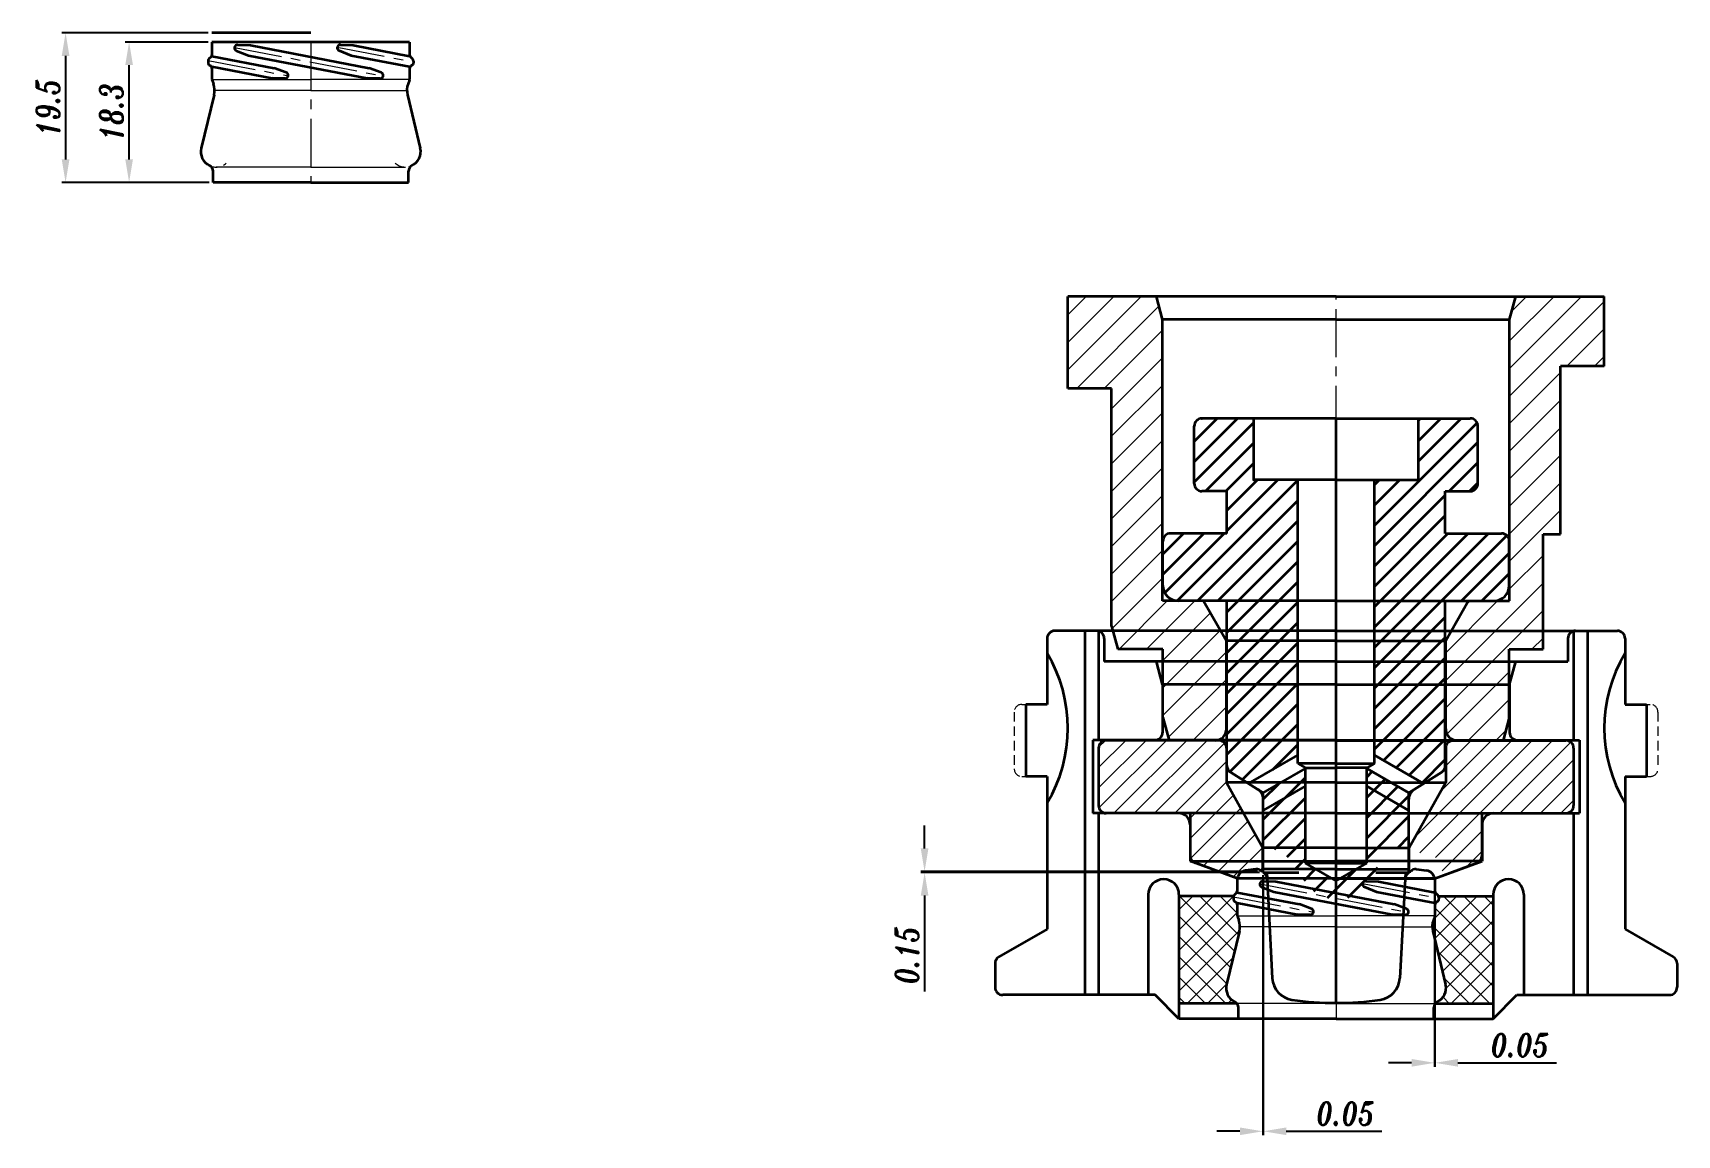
# Model space of a CAD drawing. Extents: x 64 to 585, y 48 to 468.
# Drawn here: x 370.8 to 585.3, y 195.1 to 338.8 of the extents above; entities that cross this region are included whole.
import ezdxf

# ---------------------------------------------------------------- set-up
doc = ezdxf.new("R2010")
doc.units = 0
doc.header["$LTSCALE"] = 5
doc.header["$MEASUREMENT"] = 0
doc.linetypes.add('CENTER', pattern=[2, 1.25, -0.25, 0.25, -0.25])
doc.linetypes.add('HIDDEN', pattern=[0.375, 0.25, -0.125])
doc.layers.get('0').update_dxf_attribs({"linetype": 'CONTINUOUS', "lineweight": 15})
doc.layers.get('Defpoints').update_dxf_attribs({"linetype": 'CONTINUOUS'})
for name, color, linetype, lineweight in [('1', 1, 'CENTER', 15), ('2', 2, 'HIDDEN', 15), ('3', 3, 'CONTINUOUS', 35), ('8', 252, 'CONTINUOUS', 15)]:
    doc.layers.add(name, color=color, linetype=linetype, lineweight=lineweight)
doc.styles.add('ITALICT', font='ITALICT.shx', dxfattribs={"width": 0.8, "height": 3})
doc.styles.get("Standard").update_dxf_attribs({"font": 'isocp.shx', "height": 3})
doc.dimstyles.get("Standard").update_dxf_attribs({"dimtxt": 0.18, "dimasz": 0.18, "dimexe": 0.18, "dimexo": 0.0625, "dimgap": 0.09, "dimtad": 0, "dimtih": 1, "dimtoh": 1, "dimdec": 4, "dimzin": 0, "dimdsep": 46, "dimtxsty": 'Standard', "dimcen": 0.09, "dimadec": 0, "dimazin": 0, "dimtfac": 1, "dimtdec": 4, "dimtofl": 0, "dimtmove": 0, "dimatfit": 3, "dimfxl": 1, "dimtolj": 1, "dimtzin": 0, "dimarcsym": 0})

# ---------------------------------------------------------------- blocks, each defined once
blk = doc.blocks.new('G$C817F52DC')
at = {"layer": '8'}
h = blk.add_hatch(dxfattribs=at)
h.set_pattern_fill('ANSI31', color=2, scale=15)
h.set_pattern_definition([(45, (-1070.3893, -255.3749), (-1.3258252, 1.3258252), [])])
h.paths.add_polyline_path([(21.45, 4), (16.7, 12.5), (16.7, 17, 0.414214), (15.7, 18), (1, 18, 0.414214), (0, 17), (0, 13.25), (0, 9.5, 0.414214), (1, 8.5), (11.96, 8.5), (11.96, 2.95, 0.315299), (12.62, 2.01), (18.15, 0, -0.340876), (19.19, 1.03), (20.35, 1.17), (20.53, 1.19, -0.260098), (21.25, 0.9), (21.45, 0.9), (21.45, 1.2)])
h.paths.add_polyline_path([(40.55, 2.74, -0.64013), (44.87, 0.74, -0.036566), (44.85, 0.36), (49.38, 2.01, 0.315299), (50.04, 2.95), (50.04, 8.5), (61, 8.5, 0.414214), (62, 9.5), (62, 17, 0.414214), (61, 18), (46.3, 18, 0.414214), (45.3, 17), (45.3, 12.5), (40.55, 4)])
at = {"layer": '1', "color": 2}
for p, q in [((31, 18), (31, 0)), ((31, 1.6), (31, 0.7)), ((31, 1.6), (31, 0.7)), ((31, 1.6), (31, 0.7)), ((31, 0.1), (31, 1.6))]:
    blk.add_line(p, q, dxfattribs=at)
at = {"layer": '3', "color": 2}
for p, q in [((31, 18), (1, 18)), ((31, 18), (61, 18)), ((0, 17), (0, 9.5)), ((16.7, 17), (16.7, 12.5)), ((45.3, 17), (45.3, 12.5)), ((62, 17), (62, 9.5)), ((31, 12.5), (16.7, 12.5)), ((16.7, 12.5), (21.45, 4)), ((31, 12.5), (45.3, 12.5)), ((45.3, 12.5), (40.55, 4)), ((11.96, 8.5), (1, 8.5)), ((11.96, 8.5), (11.96, 2.95)), ((50.04, 8.5), (61, 8.5)), ((50.04, 8.5), (50.04, 2.95)), ((31, 4), (21.45, 4)), ((21.45, 0.9), (21.45, 4)), ((31, 4), (40.55, 4)), ((40.55, 0.9), (40.55, 4)), ((18.15, 0), (12.62, 2.01)), ((31, 0), (18.15, 0)), ((20.53, 1.19), (19.19, 1.03)), ((21.45, 0.9), (21.25, 0.9)), ((31, 1.2), (21.45, 1.2)), ((31, 1.2), (40.55, 1.2)), ((31, 0), (43.85, 0)), ((40.55, 0.9), (40.75, 0.9)), ((41.47, 1.19), (42.81, 1.03)), ((43.85, 0), (49.38, 2.01))]:
    blk.add_line(p, q, dxfattribs=at)
for centre, radius, start, end in [((1, 17), 1, 90, 180), ((15.7, 17), 1, 0, 90), ((46.3, 17), 1, 90, 180), ((61, 17), 1, 0, 90), ((1, 9.5), 1, 180, 270), ((61, 9.5), 1, 270, 0), ((12.96, 2.95), 1, 180, 250), ((49.04, 2.95), 1, 290, 0), ((19.34, -0.16), 1.2, 97, 172.2921), ((20.63, 0.4), 0.8, 38.6822, 97), ((41.37, 0.4), 0.8, 83, 141.3178), ((42.66, -0.16), 1.2, 7.7079, 83)]:
    blk.add_arc(centre, radius, start, end, dxfattribs=at)
blk = doc.blocks.new('G$C270AF5C5')
h = blk.add_hatch()
h.set_pattern_fill('ANSI31', color=1, scale=15)
h.set_pattern_definition([(45, (-829.2732, -173.5068), (-1.3258252, 1.3258252), [])])
h.paths.add_polyline_path([(17.6, 8), (17.6, 43.93), (11.19, 47.63), (8.82, 46.13, 0.257335), (8.35, 45.29), (8.35, 23.8), (2, 23.8, 0.414214), (0, 21.8), (0, 16, 0.414214), (1, 15), (8.35, 15), (8.35, 9.5), (5.1, 9.5, 0.414214), (4.1, 8.5), (4.1, 1, 0.414214), (5.1, 0), (11.85, 0), (11.85, 8)])
h.paths.add_polyline_path([(15.7, 39.69), (22.99, 46.63), (27.13, 42.28), (19.83, 35.34)], flags=9)
h.paths.add_polyline_path([(27.6, 8), (33.35, 8), (33.35, 0), (40.1, 0, 0.414214), (41.1, 1), (41.1, 5.24), (41.1, 8.5, 0.414214), (40.1, 9.5), (36.85, 9.5), (36.85, 15), (44.2, 15, 0.414214), (45.2, 16), (45.2, 21.8, 0.414214), (43.2, 23.8), (36.85, 23.8), (36.85, 45.29, 0.257335), (36.38, 46.13), (34.01, 47.63), (27.6, 43.93)])
edge = h.paths.add_edge_path()
edge.add_line((13.1, 49.66), (13.1, 48.84))
edge.add_line((13.1, 48.84), (18.6, 45.66))
edge.add_line((18.6, 45.66), (18.6, 47.97))
edge.add_line((18.6, 47.97), (18.6, 58))
edge.add_line((18.6, 58), (22.6, 60.31))
edge.add_line((22.6, 60.31), (22.6, 62.67))
edge.add_spline(control_points=[(22.6, 62.67), (20.95, 62.7), (18.61, 61.81), (17.61, 59.77), (17.4, 59.25)], knot_values=[7.022779, 7.022779, 7.022779, 7.022779, 11.568755, 13.087692, 13.087692, 13.087692, 13.087692], degree=3, periodic=0)
edge.add_spline(control_points=[(17.4, 59.25), (16.87, 57.98), (16.31, 55.77), (14.21, 55.91), (13.1, 56.12)], knot_values=[0.871654, 0.871654, 0.871654, 0.871654, 4.575926, 7.022779, 7.022779, 7.022779, 7.022779], degree=3, periodic=0)
edge.add_line((13.1, 56.12), (13.1, 49.66))
edge = h.paths.add_edge_path()
edge.add_spline(control_points=[(32.1, 55.86), (31.04, 56.02), (29.18, 56.54), (28.09, 58.26), (27.45, 59.25)], knot_values=[19.134647, 19.134647, 19.134647, 19.134647, 21.671087, 25.05542, 25.05542, 25.05542, 25.05542], degree=3, periodic=0)
edge.add_spline(control_points=[(27.45, 59.25), (26.76, 60.33), (25.6, 62.12), (23.46, 62.65), (22.6, 62.67)], knot_values=[13.087692, 13.087692, 13.087692, 13.087692, 16.758959, 19.134647, 19.134647, 19.134647, 19.134647], degree=3, periodic=0)
edge.add_line((22.6, 62.67), (22.6, 60.31))
edge.add_line((22.6, 60.31), (26.6, 58))
edge.add_line((26.6, 58), (26.6, 47.97))
edge.add_line((26.6, 47.97), (26.6, 45.66))
edge.add_line((26.6, 45.66), (32.1, 48.84))
edge.add_line((32.1, 48.84), (32.1, 49.66))
edge.add_line((32.1, 49.66), (32.1, 55.86))
at = {"color": 1}
for p, q in [((22.6, 76.25), (22.6, 0)), ((13.59, 60.06), (14.27, 73.02)), ((31.61, 60.06), (30.93, 73.02)), ((22.6, 60.31), (18.6, 58)), ((22.6, 60.31), (26.6, 58)), ((17.4, 59.25), (13.1, 59.25)), ((13.1, 59.25), (13.1, 49.66)), ((13.55, 59.25), (13.59, 60.06)), ((22.6, 58), (18.6, 58)), ((18.6, 58), (18.6, 45.58)), ((22.6, 58), (26.6, 58)), ((26.6, 58), (26.6, 45.58)), ((32.1, 59.25), (27.45, 59.25)), ((31.65, 59.25), (31.61, 60.06)), ((32.1, 59.25), (32.1, 49.66)), ((13.1, 49.66), (13.1, 48.84)), ((13.18, 51.1), (18.6, 47.97)), ((32.02, 51.1), (26.6, 47.97)), ((32.1, 49.66), (32.1, 48.84)), ((8.82, 46.13), (12.4, 48.4)), ((11.19, 47.63), (17.6, 43.93)), ((12.4, 48.4), (13.1, 48.84)), ((13.1, 48.84), (18.6, 45.66)), ((32.1, 48.84), (26.6, 45.66)), ((34.01, 47.63), (27.6, 43.93)), ((32.8, 48.4), (32.1, 48.84)), ((36.38, 46.13), (32.8, 48.4)), ((8.35, 45.84), (8.82, 46.13)), ((8.35, 45.84), (8.35, 45.29)), ((8.35, 45.29), (8.35, 23.8)), ((17.6, 45), (18.6, 45.58)), ((18.6, 45.58), (22.6, 45.58)), ((26.6, 45.58), (22.6, 45.58)), ((27.6, 45), (26.6, 45.58)), ((36.85, 45.84), (36.38, 46.13)), ((36.85, 45.84), (36.85, 45.29)), ((36.85, 45.29), (36.85, 23.8)), ((22.6, 45), (17.6, 45)), ((17.6, 45), (17.6, 8)), ((22.6, 45), (27.6, 45)), ((27.6, 45), (27.6, 8)), ((8.35, 23.8), (2, 23.8)), ((36.85, 23.8), (43.2, 23.8)), ((0, 21.8), (0, 16)), ((45.2, 21.8), (45.2, 16)), ((8.35, 15), (1, 15)), ((8.35, 15), (8.35, 9.5)), ((36.85, 15), (36.85, 9.5)), ((36.85, 15), (44.2, 15)), ((8.35, 9.5), (5.1, 9.5)), ((36.85, 9.5), (40.1, 9.5)), ((4.1, 8.5), (4.1, 1)), ((22.6, 8), (11.85, 8)), ((11.85, 8), (11.85, 0)), ((22.6, 8), (33.35, 8)), ((33.35, 8), (33.35, 0)), ((41.1, 8.5), (41.1, 1)), ((22.6, 0), (5.1, 0)), ((22.6, 0), (40.1, 0))]:
    blk.add_line(p, q, dxfattribs=at)
for centre, radius, start, end in [((17.27, 72.86), 3, 98.2863, 177), ((22.6, 36.25), 40, 90, 98.2863), ((22.6, 36.25), 40, 81.7137, 90), ((27.93, 72.86), 3, 3, 81.7137), ((12.59, 60.11), 1, 300.4093, 357), ((32.61, 60.11), 1, 183, 239.5907), ((11.6, 49.66), 1.5, 302.2756, 0), ((33.6, 49.66), 1.5, 180, 237.7244), ((9.35, 45.29), 1, 122.2756, 180), ((35.85, 45.29), 1, 0, 57.7244), ((2, 21.8), 2, 90, 180), ((43.2, 21.8), 2, 0, 90), ((1, 16), 1, 180, 270), ((44.2, 16), 1, 270, 0), ((5.1, 8.5), 1, 90, 180), ((40.1, 8.5), 1, 0, 90), ((5.1, 1), 1, 180, 270), ((40.1, 1), 1, 270, 0)]:
    blk.add_arc(centre, radius, start, end, dxfattribs=at)
at = {"color": 1, "linetype": 'ByBlock'}
for p in [(33.35, 8), (40.1, 0)]:
    blk.add_point(p, dxfattribs=at)
blk = doc.blocks.new('G$CE8000365')
at = {"layer": '8'}
h = blk.add_hatch(dxfattribs=at)
h.set_pattern_fill('ANSI31', color=4, scale=0.8)
h.set_pattern_definition([(45, (-792.2272, -168.1554), (-1.796051, 1.796051), [])])
h.paths.add_polyline_path([(13.2, 57.9), (12.4, 54.91), (12.4, 46), (8, 46), (8, 31), (5.7, 31), (5.7, 9.1), (0, 9.1), (0, 0), (11.55, 0), (12.35, 3), (12.35, 39.7), (17.7, 39.7), (20.7, 44.9), (20.7, 56.4, 0.414214), (19.2, 57.9)])
h.paths.add_polyline_path([(52.3, 39.7), (57.65, 39.7), (57.65, 3), (58.45, 0), (70, 0), (70, 12), (64.3, 12), (64.3, 43.01), (63.5, 46), (57.6, 46), (57.6, 54.91), (56.8, 57.9), (50.8, 57.9, 0.414214), (49.3, 56.4), (49.3, 44.9)])
at = {"layer": '1', "color": 4}
blk.add_line((35, 57.9), (35, 0), dxfattribs=at)
at = {"layer": '3', "color": 4}
for p, q in [((12.4, 54.91), (13.2, 57.9)), ((35, 57.9), (13.2, 57.9)), ((20.7, 56.4), (20.7, 44.9)), ((35, 57.9), (56.8, 57.9)), ((49.3, 56.4), (49.3, 44.9)), ((57.6, 54.91), (56.8, 57.9)), ((12.4, 54.91), (12.4, 46)), ((57.6, 54.91), (57.6, 46)), ((12.4, 46), (8, 46)), ((8, 46), (8, 31)), ((57.6, 46), (63.5, 46)), ((64.3, 43.01), (63.5, 46)), ((17.7, 39.7), (20.7, 44.9)), ((35, 44.9), (20.7, 44.9)), ((35, 44.9), (49.3, 44.9)), ((52.3, 39.7), (49.3, 44.9)), ((64.3, 43.01), (64.3, 12)), ((35, 39.7), (12.35, 39.7)), ((12.35, 39.7), (12.35, 3)), ((35, 39.7), (57.65, 39.7)), ((57.65, 39.7), (57.65, 3)), ((57.65, 38.7), (57.65, 3)), ((8, 31), (5.7, 31)), ((5.7, 31), (5.7, 9.1)), ((64.3, 12), (70, 12)), ((70, 12), (70, 0)), ((0, 9.1), (0, 0)), ((0, 9.1), (5.7, 9.1)), ((12.35, 3), (11.55, 0)), ((35, 3), (12.35, 3)), ((35, 3), (57.65, 3)), ((57.65, 3), (58.45, 0)), ((35, 0), (0, 0)), ((35, 0), (70, 0))]:
    blk.add_line(p, q, dxfattribs=at)
for centre, start, end in [((19.2, 56.4), 0, 90), ((50.8, 56.4), 90, 180)]:
    blk.add_arc(centre, 1.5, start, end, dxfattribs=at)
blk = doc.blocks.new('*D430')
at = {"color": 0, "lineweight": -2}
for p, q in [((487.15, 232.44), (487.15, 235.44)), ((530.6, 229.44), (486.65, 229.44)), ((530.85, 229.29), (486.65, 229.29)), ((487.15, 229.44), (487.15, 229.29)), ((487.15, 226.29), (487.15, 213.8))]:
    blk.add_line(p, q, dxfattribs=at)
at = {"color": 0}
for points in [[(486.65, 232.44), (487.65, 232.44), (487.15, 229.44)], [(487.65, 226.29), (486.65, 226.29), (487.15, 229.29)]]:
    blk.add_solid(points, dxfattribs=at)
at = {"layer": 'Defpoints', "color": 0}
for p in [(487.15, 229.29), (531.1, 229.44), (531.35, 229.29)]:
    blk.add_point(p, dxfattribs=at)
at = {"color": 0, "insert": (484.85, 218.54), "char_height": 3, "attachment_point": 5, "rotation": 90, "style": 'ITALICT'}
blk.add_mtext('\\A1;0.15', dxfattribs=at)
blk = doc.blocks.new('*D431')
at = {"color": 0, "lineweight": -2}
for p, q in [((531.3, 228.94), (531.3, 195.05)), ((531.35, 228.79), (531.35, 195.05)), ((528.3, 195.55), (525.3, 195.55)), ((531.3, 195.55), (531.35, 195.55)), ((534.35, 195.55), (546.83, 195.55))]:
    blk.add_line(p, q, dxfattribs=at)
at = {"color": 0}
for points in [[(528.3, 195.05), (528.3, 196.05), (531.3, 195.55)], [(534.35, 196.05), (534.35, 195.05), (531.35, 195.55)]]:
    blk.add_solid(points, dxfattribs=at)
at = {"layer": 'Defpoints', "color": 0}
for p in [(531.3, 229.44), (531.35, 229.29), (531.35, 195.55)]:
    blk.add_point(p, dxfattribs=at)
at = {"color": 0, "insert": (542.09, 197.85), "char_height": 3, "attachment_point": 5, "style": 'ITALICT'}
blk.add_mtext('\\A1;0.05', dxfattribs=at)
blk = doc.blocks.new('*D432')
at = {"color": 0, "lineweight": -2}
for p, q in [((553.7, 228.04), (553.7, 203.98)), ((553.75, 228.04), (553.75, 203.98)), ((550.7, 204.48), (547.7, 204.48)), ((553.7, 204.48), (553.75, 204.48)), ((556.75, 204.48), (569.61, 204.48))]:
    blk.add_line(p, q, dxfattribs=at)
at = {"color": 0}
for points in [[(550.7, 203.98), (550.7, 204.98), (553.7, 204.48)], [(556.75, 204.98), (556.75, 203.98), (553.75, 204.48)]]:
    blk.add_solid(points, dxfattribs=at)
at = {"layer": 'Defpoints', "color": 0}
for p in [(553.7, 228.54), (553.75, 228.54), (553.75, 204.48)]:
    blk.add_point(p, dxfattribs=at)
at = {"color": 0, "insert": (564.86, 206.78), "char_height": 3, "attachment_point": 5, "style": 'ITALICT'}
blk.add_mtext('\\A1;0.05', dxfattribs=at)
blk = doc.blocks.new('*D434')
at = {"color": 0, "lineweight": -2}
for p, q in [((393.65, 337.62), (382.85, 337.62)), ((383.35, 322.32), (383.35, 334.62)), ((393.8, 319.32), (382.85, 319.32))]:
    blk.add_line(p, q, dxfattribs=at)
at = {"color": 0}
for points in [[(383.85, 334.62), (382.85, 334.62), (383.35, 337.62)], [(382.85, 322.32), (383.85, 322.32), (383.35, 319.32)]]:
    blk.add_solid(points, dxfattribs=at)
at = {"layer": 'Defpoints', "color": 0}
for p in [(383.35, 337.62), (394.15, 337.62), (394.3, 319.32)]:
    blk.add_point(p, dxfattribs=at)
at = {"color": 0, "insert": (381.05, 328.47), "char_height": 3, "attachment_point": 5, "rotation": 90, "style": 'ITALICT'}
blk.add_mtext('\\A1;18.3', dxfattribs=at)
blk = doc.blocks.new('*D435')
at = {"color": 0, "lineweight": -2}
for p, q in [((393.65, 338.82), (374.56, 338.82)), ((375.06, 335.82), (375.06, 322.32)), ((393.8, 319.32), (374.56, 319.32))]:
    blk.add_line(p, q, dxfattribs=at)
at = {"color": 0}
for points in [[(375.56, 335.82), (374.56, 335.82), (375.06, 338.82)], [(374.56, 322.32), (375.56, 322.32), (375.06, 319.32)]]:
    blk.add_solid(points, dxfattribs=at)
at = {"layer": 'Defpoints', "color": 0}
for p in [(394.15, 338.82), (375.06, 319.32), (394.3, 319.32)]:
    blk.add_point(p, dxfattribs=at)
at = {"color": 0, "insert": (372.76, 329.07), "char_height": 3, "attachment_point": 5, "rotation": 90, "style": 'ITALICT'}
blk.add_mtext('\\A1;19.5', dxfattribs=at)
blk = doc.blocks.new('G$CC8C3CFD6')
at = {"layer": '8'}
h = blk.add_hatch(dxfattribs=at)
h.set_pattern_fill('ANSI37', color=256, scale=15)
h.set_pattern_definition([(45, (-1100.2117, -330.1602), (-1.3258252, 1.3258252), []), (135, (-1100.2117, -330.1602), (-1.3258252, -1.3258252), [])])
h.paths.add_polyline_path([(31.55, 2, 0.101353), (31.29, 2.19, -0.354985), (30.21, 4.47), (31.88, 11.42, 0.059207), (31.95, 12, 0.087489), (31.8, 12.85), (31.62, 13.35, -0.042979), (31.6, 13.4, -0.044342), (31.6, 13.45), (31.6, 14.87, 0.267949), (31.4, 15.21), (31.3, 15.27, -0.267949), (31.1, 15.62), (31.1, 15.82, -0.057279), (31.11, 15.91, -0.061999), (31.14, 16), (24, 16), (24, 4.07), (24, 2)])
h.paths.add_polyline_path([(57.38, 13.35), (57.2, 12.85, 0.087489), (57.05, 12, 0.059207), (57.12, 11.42), (58.79, 4.47, -0.354985), (57.71, 2.19, 0.101353), (57.45, 2), (65, 2), (65, 16), (57.86, 16, -0.119703), (57.9, 15.82), (57.9, 15.72), (57.9, 15.62, -0.267949), (57.7, 15.27), (57.6, 15.21, 0.267949), (57.4, 14.87), (57.4, 13.45), (57.4, 13.4, -0.042979)])
at = {"layer": '1'}
for p, q in [((44.5, 50.6), (44.5, 0)), ((34.54, 17.61), (53.94, 13.87)), ((47.96, 17.63), (57.9, 15.72)), ((31.11, 15.91), (41.56, 13.89)), ((44.5, 15.8), (44.5, 0)), ((44.5, 15.2), (44.5, 0))]:
    blk.add_line(p, q, dxfattribs=at)
at = {"layer": '2'}
for p, q in [((3.5, 41), (4, 41)), ((85, 41), (85.5, 41)), ((2.5, 40), (2.5, 32.6)), ((86.5, 40), (86.5, 32.6)), ((3.5, 31.6), (4, 31.6)), ((85, 31.6), (85.5, 31.6)), ((31.4, 15.21), (31.6, 15.1)), ((31.6, 16.48), (31.48, 16.36)), ((31.6, 16.65), (31.6, 16.48)), ((31.6, 15.1), (31.6, 14.87)), ((57.4, 16.65), (57.4, 16.48)), ((57.4, 16.48), (57.52, 16.36)), ((57.6, 15.21), (57.4, 15.1)), ((57.4, 15.1), (57.4, 14.87)), ((31.6, 13.45), (31.6, 13.4)), ((31.6, 13.4), (31.62, 13.35)), ((57.4, 13.4), (57.38, 13.35)), ((57.4, 13.45), (57.4, 13.4))]:
    blk.add_line(p, q, dxfattribs=at)
for centre, start, end in [((3.5, 40), 90, 180), ((85.5, 40), 0, 90), ((3.5, 32.6), 180, 270), ((85.5, 32.6), 270, 0)]:
    blk.add_arc(centre, 1, start, end, dxfattribs=at)
at = {"layer": '3'}
for p, q in [((6.8, 49.6), (6.8, 41)), ((44.5, 50.6), (7.8, 50.6)), ((11.7, 50.6), (11.7, 9.3)), ((13.5, 50.6), (13.5, 36.32)), ((14.25, 49.6), (14.25, 46.6)), ((44.5, 50.6), (81.2, 50.6)), ((74.75, 49.6), (74.75, 46.6)), ((75.5, 50.57), (75.5, 36.32)), ((77.3, 50.6), (77.3, 3.1)), ((82.2, 49.6), (82.2, 41)), ((44.5, 46.6), (14.25, 46.6)), ((21.85, 43.6), (21.05, 46.6)), ((44.5, 46.6), (74.75, 46.6)), ((67.15, 43.6), (67.95, 46.6)), ((44.5, 43.6), (21.85, 43.6)), ((21.85, 43.6), (21.85, 37.3)), ((44.5, 43.6), (67.15, 43.6)), ((67.15, 43.6), (67.15, 37.3)), ((4, 41), (4, 31.6)), ((6.8, 41), (4, 41)), ((82.2, 41), (85, 41)), ((85, 41), (85, 31.6)), ((44.5, 36.32), (12.75, 36.32)), ((12.75, 36.32), (12.75, 26.8)), ((44.5, 36.32), (76.25, 36.32)), ((76.25, 36.32), (76.25, 26.8)), ((6.8, 31.6), (4, 31.6)), ((6.8, 31.6), (6.8, 11.7)), ((82.2, 31.6), (85, 31.6)), ((82.2, 31.6), (82.2, 11.7)), ((11.7, 26.51), (11.7, 3.1)), ((44.5, 26.8), (12.75, 26.8)), ((13.5, 26.8), (13.5, 3.1)), ((44.5, 26.8), (76.25, 26.8)), ((75.5, 26.8), (75.5, 3.1)), ((25.45, 25.3), (25.45, 20.54)), ((63.55, 25.3), (63.55, 20.54)), ((31.6, 18.3), (25.45, 20.54)), ((25.45, 20.54), (44.5, 20.54)), ((63.55, 20.54), (44.5, 20.54)), ((57.4, 18.3), (63.55, 20.54)), ((57.4, 18.3), (31.6, 18.3)), ((31.6, 18.3), (31.6, 16.65)), ((34.94, 17.93), (36.63, 17.9)), ((36.63, 17.9), (52.1, 14.92)), ((48.21, 17.18), (49.79, 16.56)), ((48.37, 17.96), (50.04, 17.9)), ((50.04, 17.9), (57.4, 16.48)), ((57.4, 18.3), (57.4, 16.65)), ((20, 16.2), (20, 3.1)), ((24, 16.2), (24, 0)), ((31.14, 16), (24, 16)), ((31.1, 15.82), (31.1, 15.62)), ((31.48, 16.36), (31.22, 16.1)), ((31.3, 15.27), (31.4, 15.21)), ((31.6, 16.48), (39.72, 14.92)), ((31.6, 15.1), (39.46, 13.58)), ((34.8, 17.16), (36.38, 16.56)), ((36.38, 16.56), (51.85, 13.58)), ((49.79, 16.56), (57.4, 15.1)), ((57.52, 16.36), (57.78, 16.1)), ((57.7, 15.27), (57.6, 15.21)), ((57.86, 16), (65, 16)), ((57.9, 15.82), (57.9, 15.62)), ((65, 16.2), (65, 0)), ((69, 16.2), (69, 3.1)), ((31.6, 14.87), (31.6, 13.45)), ((31.62, 13.35), (31.8, 12.85)), ((41.16, 13.57), (39.46, 13.58)), ((41.3, 14.34), (39.72, 14.92)), ((53.54, 13.55), (51.85, 13.58)), ((53.69, 14.32), (52.1, 14.92)), ((57.38, 13.35), (57.2, 12.85)), ((57.4, 14.87), (57.4, 13.45)), ((6.8, 11.7), (0.5, 8.06)), ((31.88, 11.42), (30.21, 4.47)), ((57.12, 11.42), (58.79, 4.47)), ((82.2, 11.7), (88.5, 8.06)), ((0, 7.2), (0, 4.1)), ((89, 7.2), (89, 4.1)), ((20.9, 3.1), (1, 3.1)), ((24, 0), (20.9, 3.1)), ((65, 0), (68.1, 3.1)), ((68.1, 3.1), (88, 3.1)), ((31.55, 2), (24, 2)), ((44.5, 0), (24, 0)), ((31.75, 0), (31.75, 1.47)), ((44.5, 0), (65, 0)), ((57.25, 0), (57.25, 1.47)), ((57.45, 2), (65, 2))]:
    blk.add_line(p, q, dxfattribs=at)
for centre, radius, start, end in [((7.8, 49.6), 1, 90, 180), ((13.25, 49.6), 1, 0, 90), ((75.75, 49.6), 1, 90, 180), ((81.2, 49.6), 1, 0, 90), ((-9.5, 37.9), 19, 329.081, 30.919), ((98.5, 37.9), 19, 149.081, 210.919), ((20.85, 37.32), 1, 270, 0), ((68.15, 37.32), 1, 180, 270), ((23.95, 25.3), 1.5, 0, 90), ((65.05, 25.3), 1.5, 90, 180), ((22, 16.2), 2, 0, 180), ((34.94, 17.53), 0.4, 88.8439, 249.335), ((48.35, 17.56), 0.4, 88.0684, 248.5656), ((67, 16.2), 2, 0, 180), ((31.5, 15.82), 0.4, 135, 180), ((31.5, 15.62), 0.4, 180, 240), ((31.2, 14.87), 0.4, 0, 60), ((31.2, 16.65), 0.4, 315, 0), ((57.8, 16.65), 0.4, 180, 225), ((57.8, 14.87), 0.4, 120, 180), ((57.5, 15.62), 0.4, 300, 0), ((57.5, 15.82), 0.4, 0, 45), ((31.9, 13.45), 0.3, 180, 200), ((41.17, 13.97), 0.4, 269.5499, 70.1545), ((53.55, 13.95), 0.4, 268.7963, 69.3826), ((57.1, 13.45), 0.3, 340, 0), ((29.46, 12), 2.49, 346.4467, 20), ((59.54, 12), 2.49, 160, 193.5533), ((1, 7.2), 1, 120, 180), ((88, 7.2), 1, 0, 60), ((32.15, 4), 2, 166.4467, 244.6231), ((56.85, 4), 2, 295.3769, 13.5533), ((1, 4.1), 1, 180, 270), ((30.95, 1.47), 0.8, 0, 64.6231), ((58.05, 1.47), 0.8, 115.3769, 180), ((88, 4.1), 1, 270, 0)]:
    blk.add_arc(centre, radius, start, end, dxfattribs=at)
at = {"layer": '8'}
for p, q in [((31.6, 13.4), (44.5, 13.4)), ((57.4, 13.4), (44.5, 13.4)), ((44.5, 12), (31.95, 12)), ((44.5, 12), (57.05, 12)), ((44.5, 2), (31.55, 2)), ((44.5, 2), (57.45, 2))]:
    blk.add_line(p, q, dxfattribs=at)

msp = doc.modelspace()

# ---------------------------------------------------------------- linework, layer by layer
at = {"layer": '1'}
for p, q in [((397.096, 336.927), (416.497, 333.188)), ((407.053, 337.618), (407.053, 319.318)), ((410.512, 336.95), (420.453, 335.034)), ((393.663, 335.225), (404.113, 333.21))]:
    msp.add_line(p, q, dxfattribs=at)
at = {"layer": '2'}
for p, q in [((394.153, 335.8), (394.036, 335.682)), ((394.153, 335.965), (394.153, 335.8)), ((419.953, 335.965), (419.953, 335.8)), ((419.953, 335.8), (420.07, 335.682)), ((393.953, 334.53), (394.153, 334.414)), ((394.153, 334.414), (394.153, 334.183)), ((394.153, 332.77), (394.153, 332.718)), ((394.153, 332.718), (394.171, 332.668)), ((419.953, 332.718), (419.935, 332.668)), ((420.153, 334.53), (419.953, 334.414)), ((419.953, 334.414), (419.953, 334.183)), ((419.953, 332.77), (419.953, 332.718))]:
    msp.add_line(p, q, dxfattribs=at)
for centre, start, end in [((394.703, 323.318), 244.62307, 311.44824), ((419.403, 323.318), 228.55176, 295.37693)]:
    msp.add_arc(centre, 2, start, end, dxfattribs=at)
at = {"layer": '3'}
for p, q in [((407.053, 338.818), (394.153, 338.818)), ((419.953, 337.618), (394.153, 337.618)), ((394.153, 337.618), (394.153, 335.965)), ((397.497, 337.252), (399.185, 337.218)), ((399.185, 337.218), (414.658, 334.235)), ((410.918, 337.274), (412.596, 337.218)), ((412.596, 337.218), (419.953, 335.8)), ((419.953, 337.618), (419.953, 335.965)), ((393.653, 335.134), (393.653, 334.934)), ((394.036, 335.682), (393.77, 335.417)), ((394.153, 335.8), (402.269, 334.235)), ((397.348, 336.477), (398.928, 335.882)), ((398.928, 335.882), (414.4, 332.899)), ((410.758, 336.502), (412.339, 335.882)), ((412.339, 335.882), (419.953, 334.414)), ((420.07, 335.682), (420.336, 335.417)), ((420.453, 335.134), (420.453, 334.934)), ((393.853, 334.588), (393.953, 334.53)), ((394.153, 334.414), (402.011, 332.9)), ((394.153, 334.183), (394.153, 332.77)), ((394.171, 332.668), (394.353, 332.168)), ((403.717, 332.886), (402.011, 332.9)), ((403.856, 333.662), (402.269, 334.235)), ((416.096, 332.864), (414.4, 332.899)), ((416.245, 333.638), (414.658, 334.235)), ((419.935, 332.668), (419.753, 332.168)), ((419.953, 334.183), (419.953, 332.77)), ((420.253, 334.588), (420.153, 334.53)), ((394.433, 330.735), (392.758, 323.786)), ((419.672, 330.735), (421.347, 323.786)), ((394.303, 319.318), (394.303, 320.788)), ((419.803, 319.318), (419.803, 320.788)), ((407.053, 319.318), (394.303, 319.318)), ((407.053, 319.318), (419.803, 319.318))]:
    msp.add_line(p, q, dxfattribs=at)
for centre, radius, start, end in [((397.489, 336.852), 0.4, 88.84389, 249.33501), ((410.904, 336.874), 0.4, 88.06843, 248.56559), ((394.053, 335.134), 0.4, 135, 180), ((394.053, 334.934), 0.4, 180, 240), ((393.753, 335.965), 0.4, 315, 0), ((420.353, 335.965), 0.4, 180, 225), ((420.053, 334.934), 0.4, 300, 0), ((420.053, 335.134), 0.4, 0, 45), ((393.753, 334.183), 0.4, 0, 60), ((394.453, 332.77), 0.3, 180, 200), ((403.72, 333.286), 0.4, 269.54987, 70.15455), ((416.105, 333.263), 0.4, 268.7963, 69.3826), ((419.653, 332.77), 0.3, 340, 0), ((420.353, 334.183), 0.4, 120, 180), ((392.017, 331.318), 2.486, 346.44665, 20), ((422.089, 331.318), 2.486, 160, 193.55335), ((394.703, 323.318), 2, 166.44665, 244.62307), ((419.403, 323.318), 2, 295.37693, 13.55335), ((393.503, 320.788), 0.8, 0, 64.62307), ((420.603, 320.788), 0.8, 115.37693, 180)]:
    msp.add_arc(centre, radius, start, end, dxfattribs=at)
at = {"layer": '8'}
for p, q in [((394.153, 332.718), (407.053, 332.718)), ((419.953, 332.718), (407.053, 332.718)), ((407.053, 331.318), (394.503, 331.318)), ((407.053, 331.318), (419.603, 331.318)), ((407.053, 321.318), (394.703, 321.318)), ((407.053, 321.318), (419.403, 321.318))]:
    msp.add_line(p, q, dxfattribs=at)

# ---------------------------------------------------------------- block references
at = {"layer": '3', "rotation": 180}
for name, p in [('G$CE8000365', (575.845, 304.436)), ('G$C270AF5C5', (563.445, 288.536))]:
    msp.add_blockref(name, p, dxfattribs=at)
at = {"layer": '3'}
msp.add_blockref('G$CC8C3CFD6', (496.345, 210.236), dxfattribs=at)
at = {"layer": '8'}
msp.add_blockref('G$C817F52DC', (509.845, 228.536), dxfattribs=at)

# ---------------------------------------------------------------- dimensions: what is measured, and where the dimension line sits
dim = msp.add_linear_dim(base=(375.061, 319.318), p1=(394.153, 338.818), p2=(394.303, 319.318), angle=90, dimstyle='Standard', override={"dimtxt": 3, "dimasz": 3, "dimexe": 0.5, "dimexo": 0.5, "dimgap": 0.8, "dimtad": 1, "dimtih": 0, "dimtoh": 0, "dimdec": 2, "dimzin": 8, "dimtxsty": 'ITALICT', "dimcen": 0, "dimaunit": 1, "dimtdec": 2, "dimtofl": 1, "dimtvp": 13.888889, "dimtzin": 8})
dim.commit()
dim.dimension.update_dxf_attribs({"geometry": '*D435', "text_midpoint": (375.061, 329.068), "dimtype": 160})
for base, p1, p2, picture, middle in [((383.355, 337.618), (394.303, 319.318), (394.153, 337.618), '*D434', (381.055, 328.468)), ((487.148, 229.286), (531.095, 229.436), (531.345, 229.286), '*D430', (484.848, 218.543))]:
    dim = msp.add_linear_dim(base=base, p1=p1, p2=p2, angle=90, dimstyle='Standard', override={"dimtxt": 3, "dimasz": 3, "dimexe": 0.5, "dimexo": 0.5, "dimgap": 0.8, "dimtad": 1, "dimtih": 0, "dimtoh": 0, "dimdec": 2, "dimzin": 8, "dimtxsty": 'ITALICT', "dimcen": 0, "dimaunit": 1, "dimtdec": 2, "dimtofl": 1, "dimtvp": 13.888889, "dimtzin": 8})
    dim.commit()
    dim.dimension.update_dxf_attribs({"geometry": picture, "text_midpoint": middle})
dim = msp.add_linear_dim(base=(531.345, 195.554), p1=(531.295, 229.436), p2=(531.345, 229.286), dimstyle='Standard', override={"dimtxt": 3, "dimasz": 3, "dimexe": 0.5, "dimexo": 0.5, "dimgap": 0.8, "dimtad": 1, "dimtih": 0, "dimtoh": 0, "dimdec": 2, "dimzin": 8, "dimtxsty": 'ITALICT', "dimcen": 0, "dimaunit": 1, "dimtdec": 2, "dimtofl": 1, "dimtvp": 13.888889, "dimtzin": 8})
dim.commit()
dim.dimension.update_dxf_attribs({"geometry": '*D431', "text_midpoint": (542.088, 197.854)})
dim = msp.add_linear_dim(base=(553.745, 204.481), p1=(553.695, 228.536), p2=(553.745, 228.536), dimstyle='Standard', override={"dimtxt": 3, "dimasz": 3, "dimexe": 0.5, "dimexo": 0.5, "dimgap": 0.8, "dimtad": 1, "dimtih": 0, "dimtoh": 0, "dimdec": 2, "dimzin": 8, "dimtxsty": 'ITALICT', "dimcen": 0, "dimaunit": 1, "dimtdec": 2, "dimtofl": 1, "dimtvp": 13.888889, "dimtzin": 8})
dim.commit()
dim.dimension.update_dxf_attribs({"geometry": '*D432', "text_midpoint": (564.863, 204.481), "dimtype": 160})

doc.saveas('drawing.dxf')
